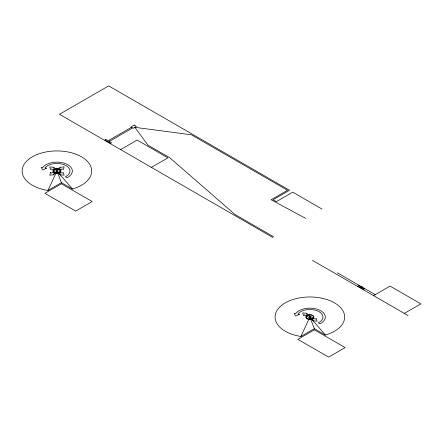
<?xml version="1.0" encoding="UTF-8"?>
<svg xmlns="http://www.w3.org/2000/svg" width="443" height="443" viewBox="0 0 443 443"><rect width="100%" height="100%" fill="white"/><g stroke="black" fill="none" stroke-linecap="round" stroke-linejoin="round"><path stroke-width="0.66" d="M47.944 190.424L56.925 171.015L72.43 188.995A34.792 20.085 0 0 0 82.514 157.409A34.792 20.085 0 0 0 27.156 160.626A34.792 20.085 0 0 0 47.944 190.424L61.422 182.638L72.43 188.995M300.886 336.459L309.873 317.055L325.378 335.035A34.792 20.085 0 0 0 335.462 303.444A34.792 20.085 0 0 0 280.103 306.661A34.792 20.085 0 0 0 300.886 336.459L314.364 328.678L325.378 335.035M120.629 149.601L137.136 140.071L167.903 157.835L151.395 167.365M373.571 295.636L390.078 286.106L420.85 303.87L404.343 313.4M305.698 218.421L271.116 199.749L287.513 190.28L191.393 134.788L134.838 127.329L148.067 145.238L169.885 157.835L234.917 214.445L273.752 236.867M321.967 209.03L292.773 192.173L276.371 201.643L273.093 199.749L289.495 190.28L108.673 85.887L59.473 114.294L272.766 237.437M337.344 272.788L375.249 294.667M312.415 260.329L408.125 315.588M309.873 317.055L314.364 328.678M56.925 171.015L61.422 182.638M50.546 172.465L49.71 175.184L54.423 174.703L53.321 174.066L56.925 171.978L60.536 174.066L59.434 174.703L64.146 175.184L63.31 172.465L62.208 173.102L58.598 171.015L62.208 168.933L63.31 169.569L64.146 166.85L59.434 167.332L60.536 167.969L56.925 170.051L53.321 167.969L54.423 167.332L49.71 166.85L50.546 169.569L51.648 168.933L55.259 171.015L51.648 173.102L50.546 172.465M105.822 139.473L104.864 140.027L110.606 143.338L111.564 142.79L105.822 139.473M134.19 125.12L131.012 126.953L133.249 128.248L136.427 126.41L134.19 125.12M131.045 127.556L108.685 140.464L109.847 141.134L132.208 128.226L131.045 127.556M61.422 183.784L44.915 193.314L75.681 211.078L92.188 201.548L61.422 183.784M304.596 314.967L303.488 315.61L302.658 312.885L307.37 313.367L306.263 314.004L315.156 319.137L316.258 318.5L317.094 321.219L312.381 320.738L313.483 320.101L304.596 314.967M358.769 285.514L357.811 286.062L363.553 289.379L364.506 288.825L358.769 285.514M361.571 286.538L361.161 286.771L362.324 287.441L362.728 287.208L361.571 286.538M314.364 329.819L297.857 339.349L328.628 357.113L345.136 347.583L314.364 329.819M46.465 168.213L42.794 169.985L41.166 167.388L42.666 167.62A15.427 8.91 0 0 1 65.985 163.805A15.427 8.91 0 0 1 66.959 177.787L65.42 176.751A13.069 7.542 0 0 0 64.717 164.962A13.069 7.542 0 0 0 44.965 167.98L46.465 168.213M299.407 314.248L295.736 316.025L294.113 313.422L295.608 313.655A15.427 8.91 0 0 1 318.927 309.84A15.427 8.91 0 0 1 319.901 323.822L318.367 322.786A13.069 7.542 0 0 0 317.664 310.997A13.069 7.542 0 0 0 297.912 314.015L299.407 314.248M307.597 318.993A4.059 2.342 0 0 0 313.921 317.221A4.059 2.342 0 0 0 308.101 314.945A4.059 2.342 0 0 0 307.597 318.993M307.83 318.849A3.716 2.149 0 0 0 313.583 317.177A3.716 2.149 0 0 0 308.206 315.134A3.716 2.149 0 0 0 307.83 318.849M309.413 317.448A0.82 0.471 0 0 0 310.693 317.088A0.82 0.471 0 0 0 309.519 316.629A0.82 0.471 0 0 0 309.413 317.448M56.516 171.424A0.82 0.471 0 0 0 57.751 171.015A0.82 0.471 0 0 0 56.516 170.605A0.82 0.471 0 0 0 56.516 171.424M54.882 172.809A3.716 2.149 0 0 0 60.641 171.142A3.716 2.149 0 0 0 55.259 169.099A3.716 2.149 0 0 0 54.882 172.809M54.655 172.958A4.059 2.342 0 0 0 60.979 171.186A4.059 2.342 0 0 0 55.153 168.91A4.059 2.342 0 0 0 54.655 172.958"/></g></svg>
